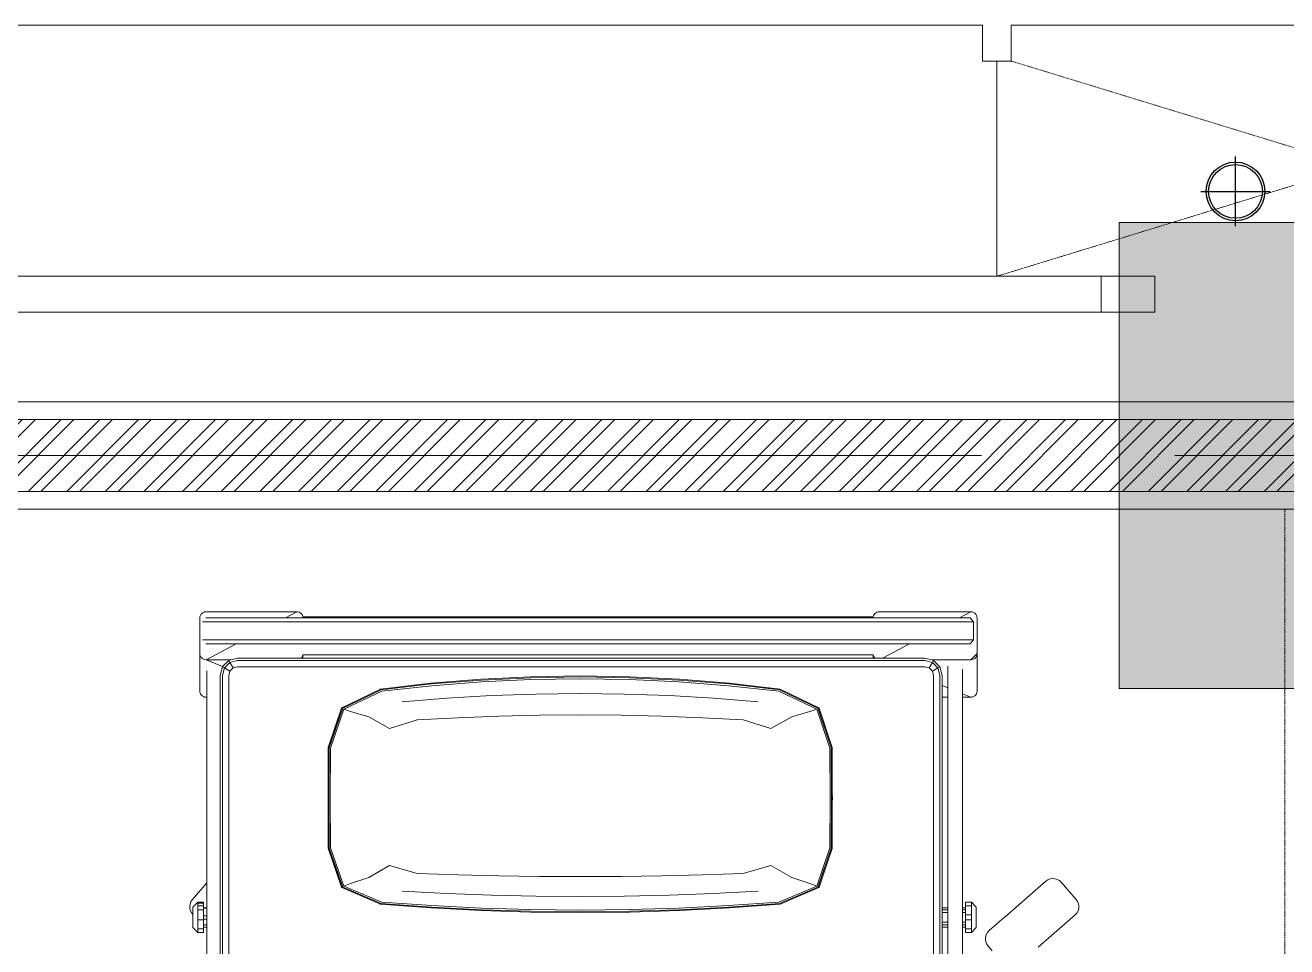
# Model space of a CAD drawing. Header units: millimetres. Extents: x -280308 to 6402717, y -14 to 2073074.
# Drawn here: x -6293 to -4533, y 423838 to 425123 of the extents above; entities that cross this region are included whole.
import ezdxf
from ezdxf.enums import TextEntityAlignment as Align

# ---------------------------------------------------------------- set-up
doc = ezdxf.new("R2010")
doc.units = ezdxf.units.MM
for name, pattern in [('ACAD_ISO08W100', [36, 24, -3, 6, -3]), ('DASHED2', [0.375, 0.25, -0.125]), ('HIDDEN', [9.525, 6.35, -3.175])]:
    doc.linetypes.add(name, pattern=pattern)
doc.layers.get('0').update_dxf_attribs({"lineweight": 0})
doc.layers.add('-P-ABK', color=7, linetype='Continuous', lineweight=30, true_color=0x05ffff)
doc.layers.add('A-FILL-1', color=7, linetype='Continuous', lineweight=0, true_color=0x454545)
for name, color, linetype, lineweight in [('A-ALINE-3', 111, 'Continuous', 15), ('A-ALINE-6', 117, 'Continuous', 9), ('A-ANNOTATION', 144, 'Continuous', 0), ('A-FURN-EQPM', 177, 'Continuous', 0), ('ARSIR', 251, 'Continuous', 0), ('Struktur', 80, 'Continuous', 20)]:
    doc.layers.add(name, color=color, linetype=linetype, lineweight=lineweight)
doc.layers.add('A-TEXT', color=254, linetype='Continuous')
doc.styles.get("Standard").update_dxf_attribs({"font": 'arial.ttf'})

# ---------------------------------------------------------------- blocks, each defined once
blk = doc.blocks.new('A$C7a9db0a0')
at = {"layer": 'A-FILL-1', "ltscale": 0.25}
h = blk.add_hatch(dxfattribs=at)
h.set_pattern_fill('ANSI32', color=256, scale=4, angle=180)
h.set_pattern_definition([(225, (-183193.873, -149556.49), (26.9407684, -26.9407684), []), (225, (-183211.833, -149556.49), (26.9407684, -26.9407684), [])])
h.paths.add_polyline_path([(37142.8, -1686), (41992.8, -1686), (41992.8, -1786), (37142.8, -1786)])
at = {"ltscale": 0.25}
blk.add_line((41077.3, -1186), (41077.3, -1486), dxfattribs=at)
blk.add_line((41077.3, -1186), (41077.3, -1486), dxfattribs=at)
blk.add_lwpolyline([(24077.3, -1186), (29342.8, -1186), (29342.8, -1136), (30302.8, -1136), (30302.8, -1186), (30342.8, -1186), (30342.8, -1136), (35057.3, -1136), (35057.3, -1186), (35097.3, -1186), (35097.3, -1136), (36057.3, -1136), (36057.3, -1186), (36097.3, -1186), (36097.3, -1136), (41057.3, -1136), (41057.3, -1186), (41097.3, -1186), (41097.3, -1136), (42057.3, -1136), (42057.3, -1186), (42097.3, -1186), (42097.3, -1136), (47057.3, -1136)], dxfattribs=at)
for points in [[(41297.8, -1536), (35847.8, -1536), (35847.8, -1486), (41297.8, -1486)], [(41222.8, -1536), (35922.8, -1536), (35922.8, -1486), (41222.8, -1486)]]:
    blk.add_lwpolyline(points, close=True, dxfattribs=at)
at = {"color": 0, "linetype": 'DASHED2', "lineweight": -2, "ltscale": 6}
blk.add_lwpolyline([(41479, -5511), (39563.4, -5511), (39563.4, -1811), (41479, -1811)], close=True, dxfattribs=at)
at = {"layer": 'A-ALINE-3', "linetype": 'Continuous'}
blk.add_lwpolyline([(37142.8, -1686), (41992.8, -1686), (41992.8, -1786), (37142.8, -1786)], close=True, dxfattribs=at)
at = {"layer": 'A-ALINE-6'}
blk.add_lwpolyline([(37142.8, -1661), (41992.8, -1661), (41992.8, -1811), (37142.8, -1811)], close=True, dxfattribs=at)
at = {"layer": 'A-FILL-1', "linetype": 'HIDDEN', "ltscale": 0.25}
for p, q in [((42057.3, -1186), (41077.3, -1486)), ((42077.3, -1486), (41097.3, -1186))]:
    blk.add_line(p, q, dxfattribs=at)
blk = doc.blocks.new('A$C872eac23')
at = {"color": 0, "linetype": 'ByBlock', "lineweight": -2}
for p, q in [((-0.5429, -0.0018), (-0.5426, 0.0002)), ((-0.5426, 0.0002), (-0.542, 0.0021)), ((-0.542, 0.0021), (-0.5409, 0.0037)), ((-0.5409, 0.0037), (-0.5396, 0.0051)), ((-0.5396, 0.0051), (-0.5379, 0.0061)), ((-0.5379, 0.0061), (-0.536, 0.0068)), ((-0.536, 0.0068), (-0.534, 0.007)), ((-0.534, 0.007), (-0.4063, 0.007)), ((-0.534, 0.007), (-0.518, -0.0014)), ((-0.4063, 0.007), (-0.4046, 0.0069)), ((-0.4046, 0.0069), (-0.4029, 0.0063)), ((-0.4029, 0.0063), (-0.4014, 0.0055)), ((-0.4014, 0.0055), (-0.4001, 0.0045)), ((-0.4001, 0.0045), (-0.399, 0.0031)), ((-0.399, 0.0031), (-0.3982, 0.0017)), ((-0.3982, 0.0017), (-0.3977, 0)), ((-0.3977, 0), (0.3977, 0)), ((0.3977, 0), (0.3982, 0.0017)), ((0.3982, 0.0017), (0.399, 0.0032)), ((0.399, 0.0032), (0.4001, 0.0045)), ((0.4001, 0.0045), (0.4014, 0.0055)), ((0.4014, 0.0055), (0.4029, 0.0063)), ((0.4029, 0.0063), (0.4046, 0.0069)), ((0.4046, 0.0069), (0.4064, 0.007)), ((0.4064, 0.007), (0.5327, 0.007)), ((0.4064, 0.007), (0.4222, -0.0014)), ((0.5327, 0.007), (0.5348, 0.0068)), ((0.5348, 0.0068), (0.5366, 0.0061)), ((0.5366, 0.0061), (0.5383, 0.0051)), ((0.5383, 0.0051), (0.5396, 0.0037)), ((0.5396, 0.0037), (0.5407, 0.0021)), ((0.5407, 0.0021), (0.5413, 0.0002)), ((0.5413, 0.0002), (0.5416, -0.0018)), ((-0.5429, -0.0511), (-0.5429, -0.0018)), ((-0.5333, -0.0014), (-0.5378, -0.0071)), ((-0.5378, -0.0071), (-0.5378, -0.0321)), ((-0.5378, -0.0071), (0.5376, -0.0071)), ((-0.5333, -0.0014), (-0.518, -0.0014)), ((0.4222, -0.0014), (-0.518, -0.0014)), ((0.5331, -0.0014), (0.4222, -0.0014)), ((0.5416, -0.0018), (0.5416, -0.0511)), ((-0.5333, -0.0378), (-0.5378, -0.0321)), ((-0.5378, -0.0321), (0.5376, -0.0321)), ((-0.5429, -0.1034), (-0.5429, -0.0511)), ((-0.5426, -0.0531), (-0.5429, -0.0511)), ((-0.534, -0.06), (-0.5429, -0.0511)), ((-0.5333, -0.0378), (-0.4486, -0.0378)), ((-0.4486, -0.0378), (-0.4109, -0.0575)), ((-0.4486, -0.0378), (0.4909, -0.0378)), ((0.4909, -0.0378), (0.5317, -0.0594)), ((0.5331, -0.0378), (0.4909, -0.0378)), ((0.5416, -0.0511), (0.5413, -0.0531)), ((0.5416, -0.1034), (0.5416, -0.0511)), ((-0.542, -0.055), (-0.5426, -0.0531)), ((-0.5409, -0.0566), (-0.542, -0.055)), ((-0.5396, -0.058), (-0.5409, -0.0566)), ((-0.5379, -0.0591), (-0.5396, -0.058)), ((-0.536, -0.0597), (-0.5379, -0.0591)), ((-0.534, -0.06), (-0.536, -0.0597)), ((-0.479, -0.06), (-0.534, -0.06)), ((-0.5019, -0.0991), (-0.5019, -0.0687)), ((-0.4909, -0.0696), (-0.4941, -0.0817)), ((-0.4821, -0.0608), (-0.4909, -0.0696)), ((-0.4909, -0.0696), (-0.4881, -0.0712)), ((-0.4805, -0.0636), (-0.4881, -0.0712)), ((-0.479, -0.06), (-0.4821, -0.0608)), ((-0.4821, -0.0608), (-0.4805, -0.0636)), ((-0.47, -0.0608), (-0.4805, -0.0636)), ((-0.4805, -0.0636), (-0.476, -0.0712)), ((-0.47, -0.0575), (-0.479, -0.06)), ((-0.47, -0.0696), (-0.476, -0.0712)), ((-0.4109, -0.0575), (-0.47, -0.0575)), ((-0.47, -0.0608), (0.4892, -0.0608)), ((-0.47, -0.0696), (0.4892, -0.0696)), ((-0.4003, -0.0575), (-0.4109, -0.0575)), ((-0.4001, -0.0574), (-0.4003, -0.0575)), ((-0.4003, -0.0575), (-0.3977, -0.0575)), ((-0.399, -0.0561), (-0.4001, -0.0574)), ((-0.3982, -0.0546), (-0.399, -0.0561)), ((-0.3977, -0.0529), (-0.3982, -0.0546)), ((-0.3977, -0.0575), (-0.3977, -0.0529)), ((0.3977, -0.0529), (-0.3977, -0.0529)), ((-0.3977, -0.0575), (0.3977, -0.0575)), ((0.3982, -0.0546), (0.3977, -0.0529)), ((0.3977, -0.0529), (0.3977, -0.0575)), ((0.4003, -0.0575), (0.3977, -0.0575)), ((0.399, -0.0561), (0.3982, -0.0546)), ((0.4001, -0.0574), (0.399, -0.0561)), ((0.4003, -0.0575), (0.4001, -0.0574)), ((0.4892, -0.0575), (0.4003, -0.0575)), ((0.4982, -0.06), (0.4892, -0.0575)), ((0.4996, -0.0636), (0.4892, -0.0608)), ((0.4952, -0.0712), (0.4892, -0.0696)), ((0.4996, -0.0636), (0.4952, -0.0712)), ((0.5327, -0.06), (0.4982, -0.06)), ((0.5013, -0.0608), (0.4982, -0.06)), ((0.5013, -0.0608), (0.4996, -0.0636)), ((0.5073, -0.0712), (0.4996, -0.0636)), ((0.5099, -0.0694), (0.5013, -0.0608)), ((0.5101, -0.0696), (0.5073, -0.0712)), ((0.5099, -0.0694), (0.5327, -0.06)), ((0.5101, -0.0696), (0.5099, -0.0694)), ((0.5133, -0.0817), (0.5101, -0.0696)), ((0.5317, -0.0595), (0.5317, -0.0594)), ((0.5317, -0.0594), (0.5327, -0.06)), ((0.5348, -0.0597), (0.5327, -0.06)), ((0.5366, -0.0591), (0.5348, -0.0597)), ((0.5383, -0.058), (0.5366, -0.0591)), ((0.5396, -0.0566), (0.5383, -0.058)), ((0.5407, -0.055), (0.5396, -0.0566)), ((0.5413, -0.0531), (0.5407, -0.055)), ((-0.5224, -0.0729), (-0.5224, -0.1075)), ((-0.4941, -0.0817), (-0.4941, -0.0959)), ((-0.4881, -0.0712), (-0.4909, -0.0817)), ((-0.4909, -2.1111), (-0.4909, -0.0817)), ((-0.4881, -0.0712), (-0.4805, -0.0757)), ((-0.4805, -0.0757), (-0.4821, -0.0817)), ((-0.4821, -2.1111), (-0.4821, -0.0817)), ((-0.476, -0.0712), (-0.4805, -0.0757)), ((-0.1973, -0.0925), (-0.1276, -0.0868)), ((-0.0584, -0.0835), (-0.1276, -0.0868)), ((-0.127, -0.0881), (-0.0581, -0.0849)), ((-0.058, -0.0875), (-0.1268, -0.0907)), ((-0.0584, -0.0835), (0.0109, -0.0824)), ((-0.0581, -0.0849), (0.0109, -0.0838)), ((0.0109, -0.0865), (-0.058, -0.0875)), ((0.0801, -0.0835), (0.0109, -0.0824)), ((0.0109, -0.0838), (0.0798, -0.0849)), ((0.0797, -0.0875), (0.0109, -0.0865)), ((0.1485, -0.0907), (0.0797, -0.0875)), ((0.0798, -0.0849), (0.1487, -0.0881)), ((0.0801, -0.0835), (0.1493, -0.0868)), ((0.2191, -0.0925), (0.1493, -0.0868)), ((0.4996, -0.0757), (0.4952, -0.0712)), ((0.5073, -0.0712), (0.4996, -0.0757)), ((0.5013, -0.0817), (0.4996, -0.0757)), ((0.5013, -0.0817), (0.5013, -1.3546)), ((0.5101, -0.0817), (0.5073, -0.0712)), ((0.5101, -0.0817), (0.5101, -1.3546)), ((0.5133, -0.0817), (0.5133, -1.3546)), ((0.5317, -0.1122), (0.5317, -0.0752)), ((-0.5429, -0.1034), (-0.5426, -0.1054)), ((-0.5426, -0.1054), (-0.542, -0.1072)), ((-0.5019, -0.0991), (-0.4941, -0.0959)), ((-0.5019, -0.1122), (-0.5019, -0.0991)), ((-0.4941, -0.0959), (-0.4941, -0.1122)), ((-0.2688, -0.1013), (-0.3218, -0.127)), ((-0.3205, -0.1274), (-0.2669, -0.1017)), ((-0.266, -0.1035), (-0.3191, -0.1286)), ((-0.2688, -0.1013), (-0.2681, -0.1009)), ((-0.1973, -0.0925), (-0.2681, -0.1009)), ((-0.2669, -0.1017), (-0.1965, -0.0936)), ((-0.196, -0.096), (-0.266, -0.1035)), ((-0.1965, -0.0936), (-0.127, -0.0881)), ((-0.1268, -0.0907), (-0.196, -0.096)), ((0.2178, -0.096), (0.1485, -0.0907)), ((0.1487, -0.0881), (0.2182, -0.0936)), ((0.2878, -0.1035), (0.2178, -0.096)), ((0.2182, -0.0936), (0.2887, -0.1017)), ((0.2191, -0.0925), (0.2898, -0.1009)), ((0.3408, -0.1286), (0.2878, -0.1035)), ((0.2887, -0.1017), (0.3422, -0.1274)), ((0.2906, -0.1013), (0.2898, -0.1009)), ((0.2906, -0.1013), (0.3435, -0.127)), ((0.5407, -0.1072), (0.5413, -0.1054)), ((0.5413, -0.1054), (0.5416, -0.1034)), ((-0.542, -0.1072), (-0.5409, -0.1089)), ((-0.5409, -0.1089), (-0.5396, -0.1103)), ((-0.5396, -0.1103), (-0.5379, -0.1113)), ((-0.5379, -0.1113), (-0.536, -0.112)), ((-0.536, -0.112), (-0.534, -0.1122)), ((-0.534, -0.1122), (-0.5224, -0.1075)), ((-0.534, -0.1122), (-0.5224, -0.1122)), ((-0.5224, -0.1075), (-0.5224, -0.1122)), ((-0.5224, -0.1122), (-0.5224, -0.4056)), ((-0.5019, -0.1122), (-0.4941, -0.1122)), ((-0.5019, -0.4056), (-0.5019, -0.1122)), ((-0.4941, -0.4056), (-0.4941, -0.1122)), ((-0.1752, -0.1134), (-0.2375, -0.1183)), ((-0.1752, -0.1134), (-0.1131, -0.1099)), ((-0.0511, -0.1078), (-0.1131, -0.1099)), ((-0.0511, -0.1078), (0.0109, -0.1071)), ((0.0729, -0.1078), (0.0109, -0.1071)), ((0.0729, -0.1078), (0.1348, -0.1099)), ((0.1969, -0.1134), (0.1348, -0.1099)), ((0.1969, -0.1134), (0.2592, -0.1183)), ((0.5317, -0.1122), (0.5327, -0.1122)), ((0.5317, -0.371), (0.5317, -0.1122)), ((0.5327, -0.1122), (0.5348, -0.112)), ((0.5348, -0.112), (0.5366, -0.1113)), ((0.5366, -0.1113), (0.5383, -0.1103)), ((0.5383, -0.1103), (0.5396, -0.1089)), ((0.5396, -0.1089), (0.5407, -0.1072)), ((-0.3223, -0.1273), (-0.3405, -0.1824)), ((-0.3218, -0.127), (-0.3404, -0.1823)), ((-0.3392, -0.1825), (-0.3205, -0.1274)), ((-0.3191, -0.1286), (-0.3374, -0.1831)), ((-0.3218, -0.127), (-0.3223, -0.1273)), ((-0.3205, -0.1274), (-0.3218, -0.127)), ((-0.3096, -0.1319), (-0.3191, -0.1286)), ((-0.2843, -0.1394), (-0.3096, -0.1319)), ((-0.2551, -0.1558), (-0.2843, -0.1394)), ((-0.1597, -0.1406), (-0.2166, -0.1437)), ((-0.1028, -0.1384), (-0.1597, -0.1406)), ((-0.046, -0.137), (-0.1028, -0.1384)), ((0.0109, -0.1366), (-0.046, -0.137)), ((0.0677, -0.137), (0.0109, -0.1366)), ((0.1246, -0.1384), (0.0677, -0.137)), ((0.1814, -0.1406), (0.1246, -0.1384)), ((0.2384, -0.1437), (0.1814, -0.1406)), ((0.306, -0.1394), (0.2768, -0.1558)), ((0.3314, -0.1319), (0.306, -0.1394)), ((0.3314, -0.1319), (0.3408, -0.1286)), ((0.3591, -0.1831), (0.3408, -0.1286)), ((0.3435, -0.127), (0.3422, -0.1274)), ((0.3422, -0.1274), (0.3609, -0.1825)), ((0.344, -0.1273), (0.3435, -0.127)), ((0.3435, -0.127), (0.3621, -0.1823)), ((0.3623, -0.1824), (0.344, -0.1273)), ((-0.2166, -0.1437), (-0.2551, -0.1558)), ((0.2768, -0.1558), (0.2384, -0.1437)), ((-0.3408, -0.246), (-0.3404, -0.1823)), ((-0.3405, -0.1824), (-0.3408, -0.246)), ((-0.3398, -0.2526), (-0.3392, -0.1825)), ((-0.3374, -0.1831), (-0.3379, -0.2526)), ((0.3596, -0.2526), (0.3591, -0.1831)), ((0.3609, -0.1825), (0.3615, -0.2526)), ((0.3626, -0.246), (0.3621, -0.1823)), ((0.3626, -0.246), (0.3623, -0.1824)), ((-0.3409, -0.2526), (-0.3408, -0.246)), ((0.3626, -0.2526), (0.3626, -0.246)), ((-0.3409, -0.2526), (-0.3408, -0.2592)), ((-0.3408, -0.2592), (-0.3405, -0.3228)), ((-0.3408, -0.2592), (-0.3404, -0.3229)), ((-0.3392, -0.3227), (-0.3398, -0.2526)), ((-0.3379, -0.2526), (-0.3374, -0.3221)), ((0.3591, -0.3221), (0.3596, -0.2526)), ((0.3615, -0.2526), (0.3609, -0.3227)), ((0.3626, -0.2592), (0.3621, -0.3229)), ((0.3623, -0.3228), (0.3626, -0.2592)), ((0.3626, -0.2526), (0.3626, -0.2592)), ((-0.3405, -0.3228), (-0.3223, -0.377)), ((-0.3218, -0.3773), (-0.3404, -0.3229)), ((-0.3205, -0.3769), (-0.3392, -0.3227)), ((-0.3374, -0.3221), (-0.3191, -0.3756)), ((0.3408, -0.3756), (0.3591, -0.3221)), ((0.3609, -0.3227), (0.3422, -0.3769)), ((0.3435, -0.3773), (0.3621, -0.3229)), ((0.344, -0.377), (0.3623, -0.3228)), ((-0.2843, -0.3637), (-0.2551, -0.3469)), ((-0.2166, -0.3578), (-0.2551, -0.3469)), ((0.2768, -0.3469), (0.2384, -0.3578)), ((0.2768, -0.3469), (0.306, -0.3637)), ((-0.6601, -0.3701), (-0.6575, -0.3677)), ((-0.6575, -0.3677), (-0.6545, -0.3661)), ((-0.6545, -0.3661), (-0.6512, -0.3651)), ((-0.6512, -0.3651), (-0.6479, -0.3649)), ((-0.6479, -0.3649), (-0.6445, -0.3654)), ((-0.6445, -0.3654), (-0.6414, -0.3667)), ((-0.6414, -0.3667), (-0.6384, -0.3687)), ((-0.6384, -0.3687), (-0.5819, -0.4181)), ((-0.3096, -0.3719), (-0.2843, -0.3637)), ((-0.1597, -0.3597), (-0.2166, -0.3578)), ((-0.1028, -0.3612), (-0.1597, -0.3597)), ((-0.046, -0.362), (-0.1028, -0.3612)), ((0.0109, -0.3623), (-0.046, -0.362)), ((0.0677, -0.362), (0.0109, -0.3623)), ((0.1246, -0.3612), (0.0677, -0.362)), ((0.1814, -0.3597), (0.1246, -0.3612)), ((0.2384, -0.3578), (0.1814, -0.3597)), ((0.306, -0.3637), (0.3314, -0.3719)), ((-0.681, -0.3941), (-0.6601, -0.3701)), ((-0.3223, -0.377), (-0.3218, -0.3773)), ((-0.3218, -0.3773), (-0.3205, -0.3769)), ((-0.2688, -0.4001), (-0.3218, -0.3773)), ((-0.2669, -0.3997), (-0.3205, -0.3769)), ((-0.3096, -0.3719), (-0.3191, -0.3756)), ((-0.3191, -0.3756), (-0.266, -0.3979)), ((-0.1752, -0.3857), (-0.2375, -0.3827)), ((-0.1752, -0.3857), (-0.1131, -0.388)), ((0.1969, -0.3857), (0.1348, -0.388)), ((0.1969, -0.3857), (0.2592, -0.3827)), ((0.2878, -0.3979), (0.3408, -0.3756)), ((0.3422, -0.3769), (0.2887, -0.3997)), ((0.2906, -0.4001), (0.3435, -0.3773)), ((0.3314, -0.3719), (0.3408, -0.3756)), ((0.3422, -0.3769), (0.3435, -0.3773)), ((0.3435, -0.3773), (0.344, -0.377)), ((0.5317, -0.371), (0.5519, -0.3941)), ((0.5317, -0.4056), (0.5317, -0.371)), ((-0.6848, -0.4035), (-0.6843, -0.4002)), ((-0.6846, -0.4069), (-0.6848, -0.4035)), ((-0.6843, -0.4002), (-0.683, -0.397)), ((-0.683, -0.397), (-0.681, -0.3941)), ((-0.5348, -0.3981), (-0.5416, -0.405)), ((-0.5267, -0.3981), (-0.5348, -0.3981)), ((-0.5348, -0.3981), (-0.5348, -0.403)), ((-0.5267, -0.403), (-0.5348, -0.403)), ((-0.5348, -0.4154), (-0.5348, -0.403)), ((-0.5267, -0.3981), (-0.5267, -0.403)), ((-0.5267, -0.4056), (-0.5267, -0.403)), ((-0.2681, -0.4005), (-0.2688, -0.4001)), ((-0.1973, -0.406), (-0.2681, -0.4005)), ((-0.1965, -0.4049), (-0.2669, -0.3997)), ((-0.266, -0.3979), (-0.196, -0.4027)), ((-0.196, -0.4027), (-0.1268, -0.4061)), ((-0.0511, -0.3893), (-0.1131, -0.388)), ((-0.0511, -0.3893), (0.0109, -0.3898)), ((0.0729, -0.3893), (0.0109, -0.3898)), ((0.0729, -0.3893), (0.1348, -0.388)), ((0.1485, -0.4061), (0.2178, -0.4027)), ((0.2178, -0.4027), (0.2878, -0.3979)), ((0.2887, -0.3997), (0.2182, -0.4049)), ((0.2191, -0.406), (0.2898, -0.4005)), ((0.2898, -0.4005), (0.2906, -0.4001)), ((0.5363, -0.3993), (0.5363, -0.3981)), ((0.5444, -0.3981), (0.5363, -0.3981)), ((0.5363, -0.403), (0.5363, -0.3993)), ((0.5363, -0.3993), (0.5444, -0.3993)), ((0.5363, -0.403), (0.5363, -0.4056)), ((0.5363, -0.403), (0.5444, -0.403)), ((0.5444, -0.3993), (0.5444, -0.3981)), ((0.5511, -0.405), (0.5444, -0.3981)), ((0.5444, -0.403), (0.5444, -0.3993)), ((0.5444, -0.4086), (0.5444, -0.403)), ((0.5519, -0.3941), (0.5539, -0.397)), ((0.5539, -0.397), (0.5551, -0.4002)), ((0.5551, -0.4002), (0.5556, -0.4035)), ((0.5556, -0.4035), (0.5554, -0.4069)), ((-0.6836, -0.4101), (-0.6846, -0.4069)), ((-0.6819, -0.4131), (-0.6836, -0.4101)), ((-0.6796, -0.4157), (-0.6819, -0.4131)), ((-0.6281, -0.4607), (-0.6796, -0.4157)), ((-0.5819, -0.4181), (-0.5817, -0.4182)), ((-0.5819, -0.4181), (-0.5817, -0.4183)), ((-0.5817, -0.4183), (-0.5817, -0.4182)), ((-0.5817, -0.4182), (-0.5811, -0.4188)), ((-0.5817, -0.4183), (-0.5811, -0.4188)), ((-0.5811, -0.4188), (-0.5596, -0.4376)), ((-0.5416, -0.405), (-0.5416, -0.4332)), ((-0.5267, -0.4154), (-0.5348, -0.4154)), ((-0.5348, -0.4154), (-0.5348, -0.4227)), ((-0.5224, -0.4056), (-0.5267, -0.4056)), ((-0.5267, -0.4056), (-0.5267, -0.4087)), ((-0.5224, -0.4087), (-0.5267, -0.4087)), ((-0.5267, -0.4087), (-0.5267, -0.4123)), ((-0.5224, -0.4123), (-0.5267, -0.4123)), ((-0.5267, -0.4123), (-0.5267, -0.4154)), ((-0.5267, -0.4154), (-0.5267, -0.4227)), ((-0.5224, -0.4056), (-0.5224, -0.4087)), ((-0.5224, -0.4087), (-0.5224, -0.4123)), ((-0.5224, -0.4123), (-0.5224, -0.4258)), ((-0.4941, -0.4056), (-0.5019, -0.4056)), ((-0.5019, -0.4087), (-0.5019, -0.4056)), ((-0.4941, -0.4087), (-0.5019, -0.4087)), ((-0.5019, -0.4123), (-0.5019, -0.4087)), ((-0.4941, -0.4123), (-0.5019, -0.4123)), ((-0.5019, -0.4258), (-0.5019, -0.4123)), ((-0.4941, -0.4056), (-0.4941, -0.4087)), ((-0.4941, -0.4087), (-0.4941, -0.4123)), ((-0.4941, -0.4123), (-0.4941, -0.4258)), ((-0.1973, -0.406), (-0.1276, -0.4096)), ((-0.127, -0.4085), (-0.1965, -0.4049)), ((-0.0584, -0.4117), (-0.1276, -0.4096)), ((-0.0581, -0.4105), (-0.127, -0.4085)), ((-0.1268, -0.4061), (-0.058, -0.4081)), ((-0.0584, -0.4117), (0.0109, -0.4124)), ((0.0109, -0.4112), (-0.0581, -0.4105)), ((-0.058, -0.4081), (0.0109, -0.4088)), ((0.0109, -0.4088), (0.0797, -0.4081)), ((0.0798, -0.4105), (0.0109, -0.4112)), ((0.0801, -0.4117), (0.0109, -0.4124)), ((0.0797, -0.4081), (0.1485, -0.4061)), ((0.1487, -0.4085), (0.0798, -0.4105)), ((0.0801, -0.4117), (0.1493, -0.4096)), ((0.2182, -0.4049), (0.1487, -0.4085)), ((0.2191, -0.406), (0.1493, -0.4096)), ((0.5363, -0.4056), (0.5317, -0.4056)), ((0.5317, -0.4064), (0.5317, -0.4056)), ((0.5317, -0.4064), (0.5363, -0.4064)), ((0.5317, -0.4167), (0.5317, -0.4064)), ((0.5317, -0.4167), (0.5363, -0.4167)), ((0.5317, -0.4214), (0.5317, -0.4167)), ((0.5317, -0.4214), (0.5363, -0.4214)), ((0.5317, -0.4294), (0.5317, -0.4214)), ((0.5363, -0.4064), (0.5363, -0.4056)), ((0.5363, -0.4086), (0.5363, -0.4064)), ((0.5363, -0.4086), (0.5444, -0.4086)), ((0.5363, -0.4086), (0.5363, -0.4167)), ((0.5363, -0.4214), (0.5363, -0.4167)), ((0.5363, -0.4227), (0.5363, -0.4214)), ((0.5444, -0.4086), (0.5444, -0.4227)), ((0.5511, -0.4149), (0.5511, -0.405)), ((0.5528, -0.4131), (0.5511, -0.4149)), ((0.5511, -0.4332), (0.5511, -0.4149)), ((0.5545, -0.4101), (0.5528, -0.4131)), ((0.5554, -0.4069), (0.5545, -0.4101)), ((-0.5596, -0.4376), (-0.5572, -0.4403)), ((-0.5348, -0.4401), (-0.5416, -0.4332)), ((-0.5267, -0.4227), (-0.5348, -0.4227)), ((-0.5348, -0.4352), (-0.5348, -0.4227)), ((-0.5267, -0.4352), (-0.5348, -0.4352)), ((-0.5348, -0.4401), (-0.5348, -0.4352)), ((-0.5267, -0.4227), (-0.5267, -0.4258)), ((-0.5224, -0.4258), (-0.5267, -0.4258)), ((-0.5267, -0.4258), (-0.5267, -0.4294)), ((-0.5224, -0.4294), (-0.5267, -0.4294)), ((-0.5267, -0.4326), (-0.5267, -0.4294)), ((-0.5224, -0.4326), (-0.5267, -0.4326)), ((-0.5267, -0.4352), (-0.5267, -0.4326)), ((-0.5267, -0.4352), (-0.5267, -0.4401)), ((-0.5224, -0.4258), (-0.5224, -0.4294)), ((-0.5224, -0.4294), (-0.5224, -0.4326)), ((-0.5224, -0.4326), (-0.5224, -1.7081)), ((-0.4941, -0.4258), (-0.5019, -0.4258)), ((-0.5019, -0.4294), (-0.5019, -0.4258)), ((-0.4941, -0.4294), (-0.5019, -0.4294)), ((-0.5019, -0.4326), (-0.5019, -0.4294)), ((-0.4941, -0.4326), (-0.5019, -0.4326)), ((-0.5019, -0.4326), (-0.5019, -1.7083)), ((-0.4941, -0.4258), (-0.4941, -0.4294)), ((-0.4941, -0.4294), (-0.4941, -0.4326)), ((-0.4941, -0.4326), (-0.4941, -1.7084)), ((0.5317, -0.4294), (0.5363, -0.4294)), ((0.5317, -0.4326), (0.5317, -0.4294)), ((0.5317, -0.4326), (0.5363, -0.4326)), ((0.5317, -0.4326), (0.5317, -0.5902)), ((0.5363, -0.4227), (0.5444, -0.4227)), ((0.5363, -0.4294), (0.5363, -0.4227)), ((0.5363, -0.4294), (0.5363, -0.4326)), ((0.5363, -0.4326), (0.5363, -0.4352)), ((0.5363, -0.4352), (0.5444, -0.4352)), ((0.5363, -0.4352), (0.5363, -0.4401)), ((0.5444, -0.4227), (0.5444, -0.4352)), ((0.5444, -0.4401), (0.5511, -0.4332)), ((0.5444, -0.4352), (0.5444, -0.4401)), ((-0.5561, -0.4564), (-0.5581, -0.4593)), ((-0.5572, -0.4403), (-0.5555, -0.4433)), ((-0.5549, -0.4532), (-0.5561, -0.4564)), ((-0.5555, -0.4433), (-0.5546, -0.4465)), ((-0.5544, -0.4498), (-0.5549, -0.4532)), ((-0.5546, -0.4465), (-0.5544, -0.4498)), ((-0.5267, -0.4401), (-0.5348, -0.4401)), ((0.5363, -0.4401), (0.5444, -0.4401)), ((-0.5581, -0.4593), (-0.5637, -0.4657))]:
    blk.add_line(p, q, dxfattribs=at)
blk = doc.blocks.new('A$C4404b510')
at = {"color": 0, "linetype": 'ByBlock', "lineweight": -2, "xscale": -1000.000000000013, "yscale": 1000.000000000013, "zscale": 1000.000000000008}
blk.add_blockref('A$C872eac23', (22184.1, 19300), dxfattribs=at)
blk = doc.blocks.new('*U539')
at = {"layer": 'A-ANNOTATION', "linetype": 'ACAD_ISO08W100', "ltscale": 0.25}
blk.add_lwpolyline([(0, -7.6411), (0, -228.3482)], dxfattribs=at)
at = {"layer": 'A-TEXT'}
blk.add_attdef('N', text='', height=0.9, dxfattribs=at).set_placement((0, 2.75), align=Align.MIDDLE_CENTER)
blk = doc.blocks.new('A$Cf37525da')
at = {"color": 124, "xscale": -360.0000000000001, "yscale": 360.0000000000001, "zscale": 360.0000000000001, "rotation": 270}
blk.add_blockref('*U539', (4643.8, 0), dxfattribs=at)
blk = doc.blocks.new('A$Cc06d3743')
at = {"layer": 'ARSIR', "linetype": 'ByBlock', "lineweight": -2, "ltscale": 0.25}
h = blk.add_hatch(color=256, dxfattribs=at)
h.dxf.hatch_style = 1
h.paths.add_polyline_path([(15150, 16700), (15550, 16700), (15550, 17200), (15150, 17200)])
h.paths.add_polyline_path([(30150, 3825), (30550, 3825), (30550, 4425), (30150, 4425)])
h.paths.add_polyline_path([(30100, 1925), (30600, 1925), (30600, 2425), (30100, 2425)])
h.paths.add_polyline_path([(39100, 1900), (39600, 1900), (39600, 2400), (39100, 2400)])
h.paths.add_polyline_path([(44850, 1900), (45350, 1900), (45350, 2400), (44850, 2400)])
h.paths.add_polyline_path([(45350, 3800), (45350, 4200), (44850, 4200), (44850, 3800)])
h.paths.add_polyline_path([(39600, 3800), (39600, 4200), (39100, 4200), (39100, 3800)])
h.paths.add_polyline_path([(27150, 3950), (27550, 3950), (27550, 4450), (27150, 4450)])
h.paths.add_polyline_path([(4025, 5925), (4675, 5925), (4675, 6575), (4025, 6575)])
h.paths.add_polyline_path([(9025, 5925), (9675, 5925), (9675, 6575), (9025, 6575)])
h.paths.add_polyline_path([(53750, 13700), (54450, 13700), (54450, 14400), (53750, 14400)])
h.paths.add_polyline_path([(53750, 5900), (54450, 5900), (54450, 6600), (53750, 6600)])
h.paths.add_polyline_path([(49750, 13700), (50450, 13700), (50450, 14400), (49750, 14400)])
h.paths.add_polyline_path([(49750, 5900), (50450, 5900), (50450, 6600), (49750, 6600)])
h.paths.add_polyline_path([(44750, 13700), (45450, 13700), (45450, 14400), (44750, 14400)])
h.paths.add_polyline_path([(44750, 5900), (45450, 5900), (45450, 6600), (44750, 6600)])
h.paths.add_polyline_path([(39000, 13700), (39700, 13700), (39700, 14400), (39000, 14400)])
h.paths.add_polyline_path([(39000, 5900), (39700, 5900), (39700, 6600), (39000, 6600)])
h.paths.add_polyline_path([(33000, 13700), (33700, 13700), (33700, 14400), (33000, 14400)])
h.paths.add_polyline_path([(33000, 5900), (33700, 5900), (33700, 6600), (33000, 6600)])
h.paths.add_polyline_path([(27000, 13700), (27700, 13700), (27700, 14400), (27000, 14400)])
h.paths.add_polyline_path([(27000, 5900), (27700, 5900), (27700, 6600), (27000, 6600)])
h.paths.add_polyline_path([(21000, 13700), (21700, 13700), (21700, 14400), (21000, 14400)])
h.paths.add_polyline_path([(21000, 5900), (21700, 5900), (21700, 6600), (21000, 6600)])
h.paths.add_polyline_path([(4000, 13700), (4700, 13700), (4700, 14400), (4000, 14400)])
h.paths.add_polyline_path([(9000, 13700), (9700, 13700), (9700, 14400), (9000, 14400)])
h.paths.add_polyline_path([(15000, 13700), (15700, 13700), (15700, 14400), (15000, 14400)])
h.paths.add_polyline_path([(15000, 5900), (15700, 5900), (15700, 6600), (15000, 6600)])
h.paths.add_polyline_path([(53775, 20275), (54425, 20275), (54425, 19625), (53775, 19625)])
h.paths.add_polyline_path([(53775, 25), (54425, 25), (54425, 675), (53775, 675)])
h.paths.add_polyline_path([(49775, 20275), (50425, 20275), (50425, 19625), (49775, 19625)])
h.paths.add_polyline_path([(49775, 25), (50425, 25), (50425, 675), (49775, 675)])
h.paths.add_polyline_path([(44775, 20275), (45425, 20275), (45425, 19625), (44775, 19625)])
h.paths.add_polyline_path([(44775, 25), (45425, 25), (45425, 675), (44775, 675)])
h.paths.add_polyline_path([(39025, 20275), (39675, 20275), (39675, 19625), (39025, 19625)])
h.paths.add_polyline_path([(39025, 25), (39675, 25), (39675, 675), (39025, 675)])
h.paths.add_polyline_path([(33025, 20275), (33675, 20275), (33675, 19625), (33025, 19625)])
h.paths.add_polyline_path([(27025, 20275), (27675, 20275), (27675, 19625), (27025, 19625)])
h.paths.add_polyline_path([(27025, 25), (27675, 25), (27675, 675), (27025, 675)])
h.paths.add_polyline_path([(21025, 20275), (21675, 20275), (21675, 19625), (21025, 19625)])
h.paths.add_polyline_path([(21025, 25), (21675, 25), (21675, 675), (21025, 675)])
h.paths.add_polyline_path([(15025, 20275), (15675, 20275), (15675, 19625), (15025, 19625)])
h.paths.add_polyline_path([(15025, 25), (15675, 25), (15675, 675), (15025, 675)])
h.paths.add_polyline_path([(4025, 19625), (4675, 19625), (4675, 20275), (4025, 20275)])
h.paths.add_polyline_path([(9025, 19625), (9675, 19625), (9675, 20275), (9025, 20275)])
h.paths.add_polyline_path([(0, 19600), (700, 19600), (700, 20300), (0, 20300)])
h.paths.add_polyline_path([(4025, 25), (4675, 25), (4675, 675), (4025, 675)])
h.paths.add_polyline_path([(9025, 25), (9675, 25), (9675, 675), (9025, 675)])
h.paths.add_polyline_path([(0, 0), (700, 0), (700, 700), (0, 700)])
h.paths.add_polyline_path([(13350, 16700), (13750, 16700), (13750, 17200), (13350, 17200)])
h.paths.add_polyline_path([(13350, 19700), (13750, 19700), (13750, 20200), (13350, 20200)])
h.paths.add_polyline_path([(30100, 100), (30600, 100), (30600, 600), (30100, 600)])
h.paths.add_polyline_path([(0, 13700), (700, 13700), (700, 14400), (0, 14400)])
h.paths.add_polyline_path([(0, 5900), (700, 5900), (700, 6600), (0, 6600)])
at = {"layer": 'Struktur', "color": 0, "linetype": 'ByBlock', "lineweight": -2, "ltscale": 0.25}
blk.add_lwpolyline([(27025, 20275), (27675, 20275), (27675, 19625), (27025, 19625)], close=True, dxfattribs=at)
blk = doc.blocks.new('2')
at = {"ltscale": 0.25}
blk.add_blockref('A$C7a9db0a0', (-46014.9, 426259.3), dxfattribs=at)
blk.add_blockref('A$Cf37525da', (22307.9, 424523.3), dxfattribs=at)
at = {"layer": 'A-FURN-EQPM', "ltscale": 0.25}
blk.add_blockref('A$C4404b510', (-27691.9, 404998.3), dxfattribs=at)
at = {"layer": 'Struktur', "ltscale": 0.25}
blk.add_blockref('A$Cc06d3743', (-31792.1, 404573.3), dxfattribs=at)

msp = doc.modelspace()

# ---------------------------------------------------------------- block references
msp.add_blockref('2', (0, 0))

# ---------------------------------------------------------------- next in the draw order: linework, layer by layer
at = {"layer": '-P-ABK', "linetype": 'Continuous'}
for p, q in [((-4604.6, 424843.3), (-4604.6, 424940)), ((-4653, 424891.6), (-4556.3, 424891.6))]:
    msp.add_line(p, q, dxfattribs=at)
for radius in [40.9, 37.5]:
    msp.add_circle((-4604.6, 424891.6), radius, dxfattribs=at)

doc.saveas('drawing.dxf')
